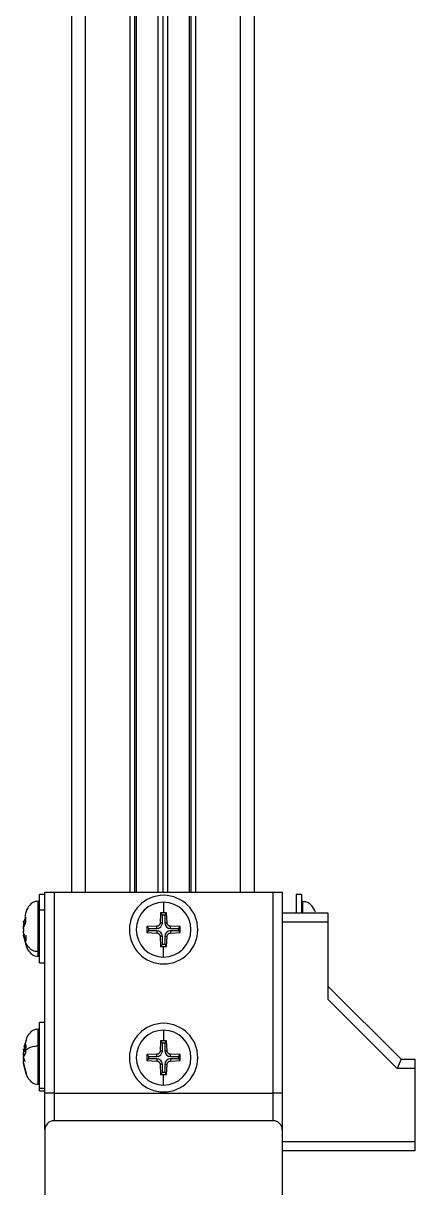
# Model space of a CAD drawing. Header units: millimetres. Extents: x 1258 to 2922, y -135 to 1239.
# Drawn here: x 2182.2 to 2203.7, y 770 to 833.7 of the extents above; entities that cross this region are included whole.
import ezdxf

# ---------------------------------------------------------------- set-up
doc = ezdxf.new("R2010")
doc.units = ezdxf.units.MM
doc.header["$LTSCALE"] = 6

msp = doc.modelspace()

# ---------------------------------------------------------------- linework, layer by layer
at = {"color": 7, "linetype": 'Continuous', "lineweight": 25}
for p, q in [((2184.853, 861.16), (2184.853, 786.16)), ((2188.053, 861.16), (2188.053, 786.16)), ((2188.303, 861.16), (2188.303, 786.16)), ((2188.398, 861.16), (2188.398, 786.16)), ((2189.593, 861.16), (2189.593, 786.16)), ((2189.853, 861.16), (2189.853, 786.16)), ((2190.113, 861.16), (2190.113, 786.16)), ((2191.308, 861.16), (2191.308, 786.16)), ((2191.403, 861.16), (2191.403, 786.16)), ((2191.653, 861.16), (2191.653, 786.16)), ((2194.853, 861.16), (2194.853, 786.16)), ((2183.403, 786.035), (2183.103, 786.035)), ((2183.103, 785.182), (2183.103, 786.035)), ((2183.403, 786.16), (2183.903, 786.16)), ((2183.403, 775.16), (2183.403, 786.16)), ((2183.903, 786.16), (2183.903, 775.16)), ((2183.903, 786.16), (2195.903, 786.16)), ((2195.903, 775.16), (2195.903, 786.16)), ((2195.903, 786.16), (2196.403, 786.16)), ((2196.403, 786.16), (2196.403, 775.16)), ((2197.453, 786.035), (2197.153, 786.035)), ((2197.153, 786.035), (2197.153, 785.019)), ((2197.453, 786.035), (2197.453, 785.019)), ((2183.103, 785.66), (2183.044, 785.66)), ((2197.512, 785.66), (2197.453, 785.66)), ((2182.228, 784.534), (2182.232, 784.576)), ((2182.358, 784.796), (2182.232, 784.521)), ((2182.358, 784.52), (2182.358, 784.796)), ((2183.044, 782.902), (2183.044, 784.978)), ((2183.103, 784.978), (2183.044, 784.978)), ((2183.403, 785.182), (2183.103, 785.182)), ((2183.103, 782.285), (2183.103, 785.182)), ((2189.738, 785.024), (2189.716, 784.485)), ((2189.84, 784.923), (2189.738, 785.024)), ((2189.84, 784.485), (2189.84, 784.923)), ((2189.84, 784.923), (2189.966, 784.923)), ((2189.966, 784.923), (2190.067, 785.024)), ((2189.966, 784.923), (2189.966, 784.485)), ((2190.09, 784.485), (2190.067, 785.024)), ((2196.403, 785.019), (2198.903, 785.019)), ((2198.903, 785.019), (2198.903, 784.519)), ((2182.22, 784.492), (2182.338, 784.471)), ((2182.232, 784.521), (2182.228, 784.498)), ((2182.232, 784.372), (2182.228, 784.321)), ((2182.228, 784.17), (2182.232, 784.208)), ((2182.232, 783.947), (2182.228, 783.998)), ((2182.232, 784.208), (2182.358, 784.52)), ((2182.263, 784.485), (2182.232, 784.372)), ((2182.358, 783.483), (2182.232, 783.947)), ((2189.528, 784.296), (2188.988, 784.274)), ((2188.988, 784.274), (2188.988, 783.945)), ((2189.09, 784.173), (2188.988, 784.274)), ((2189.09, 784.046), (2188.988, 783.945)), ((2188.988, 783.945), (2189.528, 783.923)), ((2189.09, 784.173), (2189.528, 784.173)), ((2189.09, 784.046), (2189.09, 784.173)), ((2189.528, 784.046), (2189.09, 784.046)), ((2189.583, 784.305), (2189.528, 784.296)), ((2189.528, 784.173), (2189.528, 784.296)), ((2189.528, 784.046), (2189.528, 783.923)), ((2189.716, 784.485), (2189.707, 784.429)), ((2189.84, 784.485), (2189.716, 784.485)), ((2189.966, 784.485), (2190.09, 784.485)), ((2190.099, 784.429), (2190.09, 784.485)), ((2190.278, 784.296), (2190.223, 784.305)), ((2190.278, 784.173), (2190.278, 784.296)), ((2190.817, 784.274), (2190.278, 784.296)), ((2190.278, 784.173), (2190.716, 784.173)), ((2190.278, 784.046), (2190.278, 783.923)), ((2190.716, 784.046), (2190.278, 784.046)), ((2190.278, 783.923), (2190.817, 783.945)), ((2190.716, 784.173), (2190.817, 784.274)), ((2190.716, 784.173), (2190.716, 784.046)), ((2190.716, 784.046), (2190.817, 783.945)), ((2190.817, 783.945), (2190.817, 784.274)), ((2198.903, 784.519), (2196.403, 784.519)), ((2198.903, 784.519), (2198.903, 780.312)), ((2182.3, 783.841), (2182.22, 783.827)), ((2182.232, 783.799), (2182.228, 783.821)), ((2182.228, 783.785), (2182.232, 783.743)), ((2182.232, 783.743), (2182.358, 783.303)), ((2182.358, 783.799), (2182.358, 783.523)), ((2189.528, 783.923), (2189.583, 783.914)), ((2189.707, 783.79), (2189.716, 783.735)), ((2189.84, 783.735), (2189.716, 783.735)), ((2189.716, 783.735), (2189.738, 783.195)), ((2189.84, 783.296), (2189.738, 783.195)), ((2189.84, 783.296), (2189.84, 783.735)), ((2189.966, 783.296), (2189.84, 783.296)), ((2189.966, 783.735), (2190.09, 783.735)), ((2189.966, 783.735), (2189.966, 783.296)), ((2189.966, 783.296), (2190.067, 783.195)), ((2190.067, 783.195), (2190.09, 783.735)), ((2190.09, 783.735), (2190.099, 783.79)), ((2190.223, 783.914), (2190.278, 783.923)), ((2183.044, 782.66), (2183.103, 782.66)), ((2183.103, 782.285), (2183.403, 782.285)), ((2198.903, 781.019), (2202.903, 777.019)), ((2202.696, 776.519), (2198.903, 780.312)), ((2183.403, 779.035), (2183.103, 779.035)), ((2183.103, 775.427), (2183.103, 779.035)), ((2183.103, 778.66), (2183.044, 778.66)), ((2182.362, 778.004), (2182.225, 777.494)), ((2182.228, 777.53), (2182.232, 777.577)), ((2182.358, 777.661), (2182.232, 777.475)), ((2182.358, 778.016), (2182.26, 777.673)), ((2182.284, 777.562), (2182.358, 777.837)), ((2182.358, 778.068), (2182.358, 777.988)), ((2182.358, 777.796), (2182.358, 777.661)), ((2183.044, 775.773), (2183.044, 777.732)), ((2189.738, 778.024), (2189.716, 777.485)), ((2189.84, 777.923), (2189.738, 778.024)), ((2189.84, 777.485), (2189.84, 777.923)), ((2189.84, 777.923), (2189.966, 777.923)), ((2189.966, 777.923), (2190.067, 778.024)), ((2189.966, 777.923), (2189.966, 777.485)), ((2190.09, 777.485), (2190.067, 778.024)), ((2182.22, 777.492), (2182.226, 777.491)), ((2182.22, 777.463), (2182.354, 777.44)), ((2182.232, 777.475), (2182.228, 777.463)), ((2182.232, 777.435), (2182.228, 777.38)), ((2182.228, 777.321), (2182.232, 777.372)), ((2182.228, 777.218), (2182.232, 777.189)), ((2182.232, 777.112), (2182.228, 777.149)), ((2182.228, 777.101), (2182.232, 777.13)), ((2182.228, 776.998), (2182.232, 776.947)), ((2182.232, 776.884), (2182.228, 776.939)), ((2182.232, 777.13), (2182.358, 777.357)), ((2182.323, 776.885), (2182.232, 777.112)), ((2189.528, 777.296), (2188.988, 777.274)), ((2188.988, 777.274), (2188.988, 776.945)), ((2189.09, 777.173), (2188.988, 777.274)), ((2189.09, 777.046), (2188.988, 776.945)), ((2188.988, 776.945), (2189.528, 776.923)), ((2189.09, 777.173), (2189.528, 777.173)), ((2189.09, 777.046), (2189.09, 777.173)), ((2189.528, 777.046), (2189.09, 777.046)), ((2189.583, 777.305), (2189.528, 777.296)), ((2189.528, 777.173), (2189.528, 777.296)), ((2189.528, 777.046), (2189.528, 776.923)), ((2189.716, 777.485), (2189.707, 777.429)), ((2189.84, 777.485), (2189.716, 777.485)), ((2189.966, 777.485), (2190.09, 777.485)), ((2190.099, 777.429), (2190.09, 777.485)), ((2190.278, 777.296), (2190.223, 777.305)), ((2190.278, 777.173), (2190.278, 777.296)), ((2190.817, 777.274), (2190.278, 777.296)), ((2190.278, 777.173), (2190.716, 777.173)), ((2190.278, 777.046), (2190.278, 776.923)), ((2190.716, 777.046), (2190.278, 777.046)), ((2190.278, 776.923), (2190.817, 776.945)), ((2190.716, 777.173), (2190.817, 777.274)), ((2190.716, 777.173), (2190.716, 777.046)), ((2190.716, 777.046), (2190.817, 776.945)), ((2190.817, 776.945), (2190.817, 777.274)), ((2202.903, 777.019), (2202.696, 776.519)), ((2202.903, 777.019), (2203.653, 777.019)), ((2203.653, 777.019), (2203.653, 776.519)), ((2182.225, 776.825), (2182.362, 776.315)), ((2182.232, 776.844), (2182.228, 776.856)), ((2182.228, 776.789), (2182.232, 776.742)), ((2182.358, 776.377), (2182.232, 776.884)), ((2182.232, 776.742), (2182.358, 776.252)), ((2182.358, 776.252), (2182.358, 776.377)), ((2189.528, 776.923), (2189.583, 776.914)), ((2189.707, 776.79), (2189.716, 776.735)), ((2189.84, 776.735), (2189.716, 776.735)), ((2189.716, 776.735), (2189.738, 776.195)), ((2189.84, 776.296), (2189.738, 776.195)), ((2189.84, 776.296), (2189.84, 776.735)), ((2189.966, 776.296), (2189.84, 776.296)), ((2189.966, 776.735), (2190.09, 776.735)), ((2189.966, 776.735), (2189.966, 776.296)), ((2189.966, 776.296), (2190.067, 776.195)), ((2190.067, 776.195), (2190.09, 776.735)), ((2190.09, 776.735), (2190.099, 776.79)), ((2190.223, 776.914), (2190.278, 776.923)), ((2203.653, 776.519), (2202.696, 776.519)), ((2203.653, 776.519), (2203.653, 772.519)), ((2183.103, 775.773), (2183.044, 775.773)), ((2183.044, 775.66), (2183.103, 775.66)), ((2183.403, 775.427), (2183.103, 775.427)), ((2183.103, 775.285), (2183.103, 775.427)), ((2183.103, 775.285), (2183.403, 775.285)), ((2183.903, 775.16), (2183.403, 775.16)), ((2183.403, 773.16), (2183.403, 775.16)), ((2183.903, 775.16), (2183.903, 773.66)), ((2183.903, 775.16), (2195.903, 775.16)), ((2195.903, 773.66), (2195.903, 775.16)), ((2196.403, 775.16), (2195.903, 775.16)), ((2196.403, 775.16), (2196.403, 773.16)), ((2183.403, 773.16), (2183.403, 760.688)), ((2195.903, 773.66), (2183.903, 773.66)), ((2196.403, 773.16), (2196.403, 760.057)), ((2196.403, 772.519), (2203.653, 772.519)), ((2203.653, 772.519), (2203.653, 772.019)), ((2203.653, 772.019), (2196.403, 772.019))]:
    msp.add_line(p, q, dxfattribs=at)
at = {"color": 8, "linetype": 'Continuous', "lineweight": 25}
for p, q in [((2185.603, 861.16), (2185.603, 786.16)), ((2194.103, 861.16), (2194.103, 786.16)), ((2183.044, 784.978), (2183.044, 785.66)), ((2197.512, 785.66), (2197.512, 785.019)), ((2182.351, 784.503), (2182.232, 784.521)), ((2183.044, 782.66), (2183.044, 782.902)), ((2183.044, 777.732), (2183.044, 778.66)), ((2182.353, 777.456), (2182.232, 777.475)), ((2182.34, 777.442), (2182.232, 777.435)), ((2182.277, 777.182), (2182.232, 777.189)), ((2183.044, 775.66), (2183.044, 775.773))]:
    msp.add_line(p, q, dxfattribs=at)
at = {"color": 7, "linetype": 'Continuous', "lineweight": 25}
for centre, radius, start, end in [((2189.903, 784.11), 1.875, 0, 180), ((2189.903, 784.11), 1.5, 90, 180), ((2189.903, 784.11), 1.5, 0, 90), ((2189.903, 784.11), 1.875, 180, 0), ((2189.903, 784.11), 1.5, 180, 270), ((2189.528, 784.485), 0.312, 270, 0), ((2189.528, 783.735), 0.312, 0, 90), ((2189.903, 784.11), 1.5, 270, 0), ((2190.278, 784.485), 0.312, 180, 270), ((2190.278, 783.735), 0.312, 90, 180), ((2189.903, 777.11), 1.875, 0, 180), ((2189.903, 777.11), 1.5, 90, 180), ((2189.903, 777.11), 1.5, 0, 90), ((2189.903, 777.11), 1.875, 180, 0), ((2189.903, 777.11), 1.5, 180, 270), ((2189.528, 777.485), 0.312, 270, 0), ((2189.528, 776.735), 0.312, 0, 90), ((2189.903, 777.11), 1.5, 270, 0), ((2190.278, 777.485), 0.312, 180, 270), ((2190.278, 776.735), 0.312, 90, 180), ((2183.903, 773.16), 0.5, 90, 180), ((2195.903, 773.16), 0.5, 0, 90)]:
    msp.add_arc(centre, radius, start, end, dxfattribs=at)
for points, knots in [([(2183.044, 785.66), (2182.986, 785.657), (2182.881, 785.651), (2182.74, 785.596), (2182.572, 785.463), (2182.377, 785.197), (2182.327, 784.921), (2182.299, 784.768)], [0, 0, 0, 0, 0.136191, 0.2477166, 0.3478576, 0.6384341, 1, 1, 1, 1]), ([(2189.903, 785.61), (2189.903, 785.605), (2189.903, 785.595), (2189.903, 785.496), (2189.903, 785.309), (2189.903, 785.142), (2189.903, 785.025)], [0, 0, 0, 0, 0.233001, 0.418435, 0.591328, 1, 1, 1, 1]), ([(2197.512, 785.66), (2197.587, 785.655), (2197.723, 785.645), (2197.893, 785.546), (2198.056, 785.359), (2198.142, 785.192), (2198.203, 785.075)], [0, 0, 0, 0, 0.233001, 0.418435, 0.591328, 1, 1, 1, 1]), ([(2189.903, 785.025), (2189.872, 785.025), (2189.817, 785.025), (2189.762, 785.024), (2189.738, 785.024)], [0, 0, 0, 0, 0.559869, 1, 1, 1, 1]), ([(2190.067, 785.024), (2190.037, 785.024), (2189.982, 785.025), (2189.927, 785.025), (2189.903, 785.025)], [0, 0, 0, 0, 0.560075, 1, 1, 1, 1]), ([(2198.203, 785.075), (2198.203, 785.075), (2198.202, 785.075), (2198.199, 785.074), (2198.198, 785.074)], [0, 0, 0, 0, 0.559869, 1, 1, 1, 1]), ([(2182.228, 784.534), (2182.227, 784.526), (2182.226, 784.508), (2182.225, 784.494), (2182.226, 784.489), (2182.227, 784.495), (2182.228, 784.498)], [0, 0, 0, 0, 0.250273, 0.5, 0.749727, 1, 1, 1, 1]), ([(2182.228, 784.149), (2182.227, 784.162), (2182.226, 784.187), (2182.225, 784.23), (2182.226, 784.276), (2182.227, 784.306), (2182.228, 784.321)], [0, 0, 0, 0, 0.250273, 0.5, 0.749727, 1, 1, 1, 1]), ([(2182.228, 784.17), (2182.227, 784.157), (2182.226, 784.133), (2182.225, 784.089), (2182.226, 784.043), (2182.227, 784.013), (2182.228, 783.998)], [0, 0, 0, 0, 0.250273, 0.5, 0.749727, 1, 1, 1, 1]), ([(2189.583, 784.305), (2189.597, 784.311), (2189.626, 784.322), (2189.661, 784.351), (2189.69, 784.387), (2189.701, 784.415), (2189.707, 784.429)], [0, 0, 0, 0, 0.2502728, 0.5, 0.7497272, 1, 1, 1, 1]), ([(2190.099, 784.429), (2190.104, 784.415), (2190.116, 784.387), (2190.145, 784.351), (2190.18, 784.322), (2190.209, 784.311), (2190.223, 784.305)], [0, 0, 0, 0, 0.250273, 0.5, 0.749727, 1, 1, 1, 1]), ([(2182.228, 783.785), (2182.227, 783.794), (2182.226, 783.811), (2182.225, 783.825), (2182.226, 783.83), (2182.227, 783.824), (2182.228, 783.821)], [0, 0, 0, 0, 0.250273, 0.5, 0.749727, 1, 1, 1, 1]), ([(2182.353, 783.392), (2182.353, 783.409), (2182.353, 783.439), (2182.357, 783.469), (2182.358, 783.483)], [0, 0, 0, 0, 0.559869, 1, 1, 1, 1]), ([(2183.044, 782.902), (2182.968, 782.907), (2182.832, 782.914), (2182.663, 782.997), (2182.5, 783.154), (2182.413, 783.294), (2182.353, 783.392)], [0, 0, 0, 0, 0.233001, 0.418435, 0.591328, 1, 1, 1, 1]), ([(2182.358, 783.303), (2182.356, 783.32), (2182.353, 783.349), (2182.353, 783.379), (2182.353, 783.392)], [0, 0, 0, 0, 0.560075, 1, 1, 1, 1]), ([(2182.354, 783.345), (2182.371, 783.264), (2182.412, 783.06), (2182.573, 782.856), (2182.74, 782.723), (2182.881, 782.668), (2182.986, 782.663), (2183.044, 782.66)], [0, 0, 0, 0, 0.233185, 0.582193, 0.702471, 0.836423, 1, 1, 1, 1]), ([(2189.707, 783.79), (2189.701, 783.804), (2189.69, 783.832), (2189.661, 783.868), (2189.626, 783.897), (2189.597, 783.908), (2189.583, 783.914)], [0, 0, 0, 0, 0.250273, 0.5, 0.749727, 1, 1, 1, 1]), ([(2190.223, 783.914), (2190.209, 783.908), (2190.18, 783.897), (2190.145, 783.868), (2190.116, 783.832), (2190.104, 783.804), (2190.099, 783.79)], [0, 0, 0, 0, 0.250273, 0.5, 0.749727, 1, 1, 1, 1]), ([(2189.738, 783.195), (2189.769, 783.195), (2189.824, 783.194), (2189.879, 783.194), (2189.903, 783.194)], [0, 0, 0, 0, 0.560075, 1, 1, 1, 1]), ([(2189.903, 783.194), (2189.934, 783.194), (2189.989, 783.194), (2190.043, 783.195), (2190.067, 783.195)], [0, 0, 0, 0, 0.559869, 1, 1, 1, 1]), ([(2189.903, 782.61), (2189.903, 782.615), (2189.903, 782.624), (2189.903, 782.723), (2189.903, 782.91), (2189.903, 783.077), (2189.903, 783.194)], [0, 0, 0, 0, 0.233001, 0.418435, 0.591328, 1, 1, 1, 1]), ([(2183.044, 778.66), (2182.986, 778.657), (2182.881, 778.651), (2182.74, 778.596), (2182.573, 778.463), (2182.418, 778.268), (2182.377, 778.075), (2182.362, 778.004)], [0, 0, 0, 0, 0.168543, 0.3065613, 0.4304907, 0.7900932, 1, 1, 1, 1]), ([(2189.903, 778.61), (2189.903, 778.605), (2189.903, 778.595), (2189.903, 778.496), (2189.903, 778.309), (2189.903, 778.142), (2189.903, 778.025)], [0, 0, 0, 0, 0.233001, 0.418435, 0.591328, 1, 1, 1, 1]), ([(2183.044, 777.732), (2182.968, 777.73), (2182.832, 777.727), (2182.663, 777.689), (2182.5, 777.618), (2182.413, 777.554), (2182.353, 777.509)], [0, 0, 0, 0, 0.2330012, 0.4184346, 0.591328, 1, 1, 1, 1]), ([(2182.353, 777.509), (2182.353, 777.538), (2182.353, 777.588), (2182.357, 777.639), (2182.358, 777.661)], [0, 0, 0, 0, 0.559869, 1, 1, 1, 1]), ([(2189.903, 778.025), (2189.872, 778.025), (2189.817, 778.025), (2189.762, 778.024), (2189.738, 778.024)], [0, 0, 0, 0, 0.559869, 1, 1, 1, 1]), ([(2190.067, 778.024), (2190.037, 778.024), (2189.982, 778.025), (2189.927, 778.025), (2189.903, 778.025)], [0, 0, 0, 0, 0.560075, 1, 1, 1, 1]), ([(2182.228, 777.53), (2182.227, 777.519), (2182.226, 777.497), (2182.225, 777.475), (2182.226, 777.462), (2182.227, 777.462), (2182.228, 777.463)], [0, 0, 0, 0, 0.250273, 0.5, 0.749727, 1, 1, 1, 1]), ([(2182.228, 777.218), (2182.227, 777.229), (2182.226, 777.25), (2182.225, 777.291), (2182.226, 777.335), (2182.227, 777.365), (2182.228, 777.38)], [0, 0, 0, 0, 0.250273, 0.5, 0.749727, 1, 1, 1, 1]), ([(2182.228, 777.321), (2182.227, 777.306), (2182.226, 777.276), (2182.225, 777.23), (2182.226, 777.187), (2182.227, 777.162), (2182.228, 777.149)], [0, 0, 0, 0, 0.2502728, 0.5, 0.7497272, 1, 1, 1, 1]), ([(2182.228, 776.998), (2182.227, 777.013), (2182.226, 777.043), (2182.225, 777.089), (2182.226, 777.133), (2182.227, 777.157), (2182.228, 777.17)], [0, 0, 0, 0, 0.250273, 0.5, 0.749727, 1, 1, 1, 1]), ([(2182.228, 777.101), (2182.227, 777.09), (2182.226, 777.069), (2182.225, 777.029), (2182.226, 776.984), (2182.227, 776.954), (2182.228, 776.939)], [0, 0, 0, 0, 0.250273, 0.5, 0.749727, 1, 1, 1, 1]), ([(2182.358, 777.357), (2182.356, 777.385), (2182.353, 777.436), (2182.353, 777.487), (2182.353, 777.509)], [0, 0, 0, 0, 0.560075, 1, 1, 1, 1]), ([(2189.583, 777.305), (2189.597, 777.311), (2189.626, 777.322), (2189.661, 777.351), (2189.69, 777.387), (2189.701, 777.415), (2189.707, 777.429)], [0, 0, 0, 0, 0.2502728, 0.5, 0.7497272, 1, 1, 1, 1]), ([(2190.099, 777.429), (2190.104, 777.415), (2190.116, 777.387), (2190.145, 777.351), (2190.18, 777.322), (2190.209, 777.311), (2190.223, 777.305)], [0, 0, 0, 0, 0.250273, 0.5, 0.749727, 1, 1, 1, 1]), ([(2182.228, 776.789), (2182.227, 776.8), (2182.226, 776.822), (2182.225, 776.844), (2182.226, 776.857), (2182.227, 776.857), (2182.228, 776.856)], [0, 0, 0, 0, 0.250273, 0.5, 0.749727, 1, 1, 1, 1]), ([(2182.228, 776.821), (2182.227, 776.824), (2182.226, 776.83), (2182.225, 776.825), (2182.226, 776.811), (2182.227, 776.794), (2182.228, 776.785)], [0, 0, 0, 0, 0.250273, 0.5, 0.749727, 1, 1, 1, 1]), ([(2182.362, 776.315), (2182.377, 776.244), (2182.418, 776.051), (2182.573, 775.856), (2182.74, 775.723), (2182.881, 775.668), (2182.986, 775.663), (2183.044, 775.66)], [0, 0, 0, 0, 0.209907, 0.569509, 0.693439, 0.831457, 1, 1, 1, 1]), ([(2189.707, 776.79), (2189.701, 776.804), (2189.69, 776.832), (2189.661, 776.868), (2189.626, 776.897), (2189.597, 776.908), (2189.583, 776.914)], [0, 0, 0, 0, 0.250273, 0.5, 0.749727, 1, 1, 1, 1]), ([(2190.223, 776.914), (2190.209, 776.908), (2190.18, 776.897), (2190.145, 776.868), (2190.116, 776.832), (2190.104, 776.804), (2190.099, 776.79)], [0, 0, 0, 0, 0.250273, 0.5, 0.749727, 1, 1, 1, 1]), ([(2189.738, 776.195), (2189.769, 776.195), (2189.824, 776.194), (2189.879, 776.194), (2189.903, 776.194)], [0, 0, 0, 0, 0.560075, 1, 1, 1, 1]), ([(2189.903, 776.194), (2189.934, 776.194), (2189.989, 776.194), (2190.043, 776.195), (2190.067, 776.195)], [0, 0, 0, 0, 0.559869, 1, 1, 1, 1]), ([(2189.903, 775.61), (2189.903, 775.615), (2189.903, 775.624), (2189.903, 775.723), (2189.903, 775.91), (2189.903, 776.077), (2189.903, 776.194)], [0, 0, 0, 0, 0.233001, 0.418435, 0.591328, 1, 1, 1, 1])]:
    msp.add_open_spline(points, degree=3, knots=knots, dxfattribs=at)

doc.saveas('drawing.dxf')
